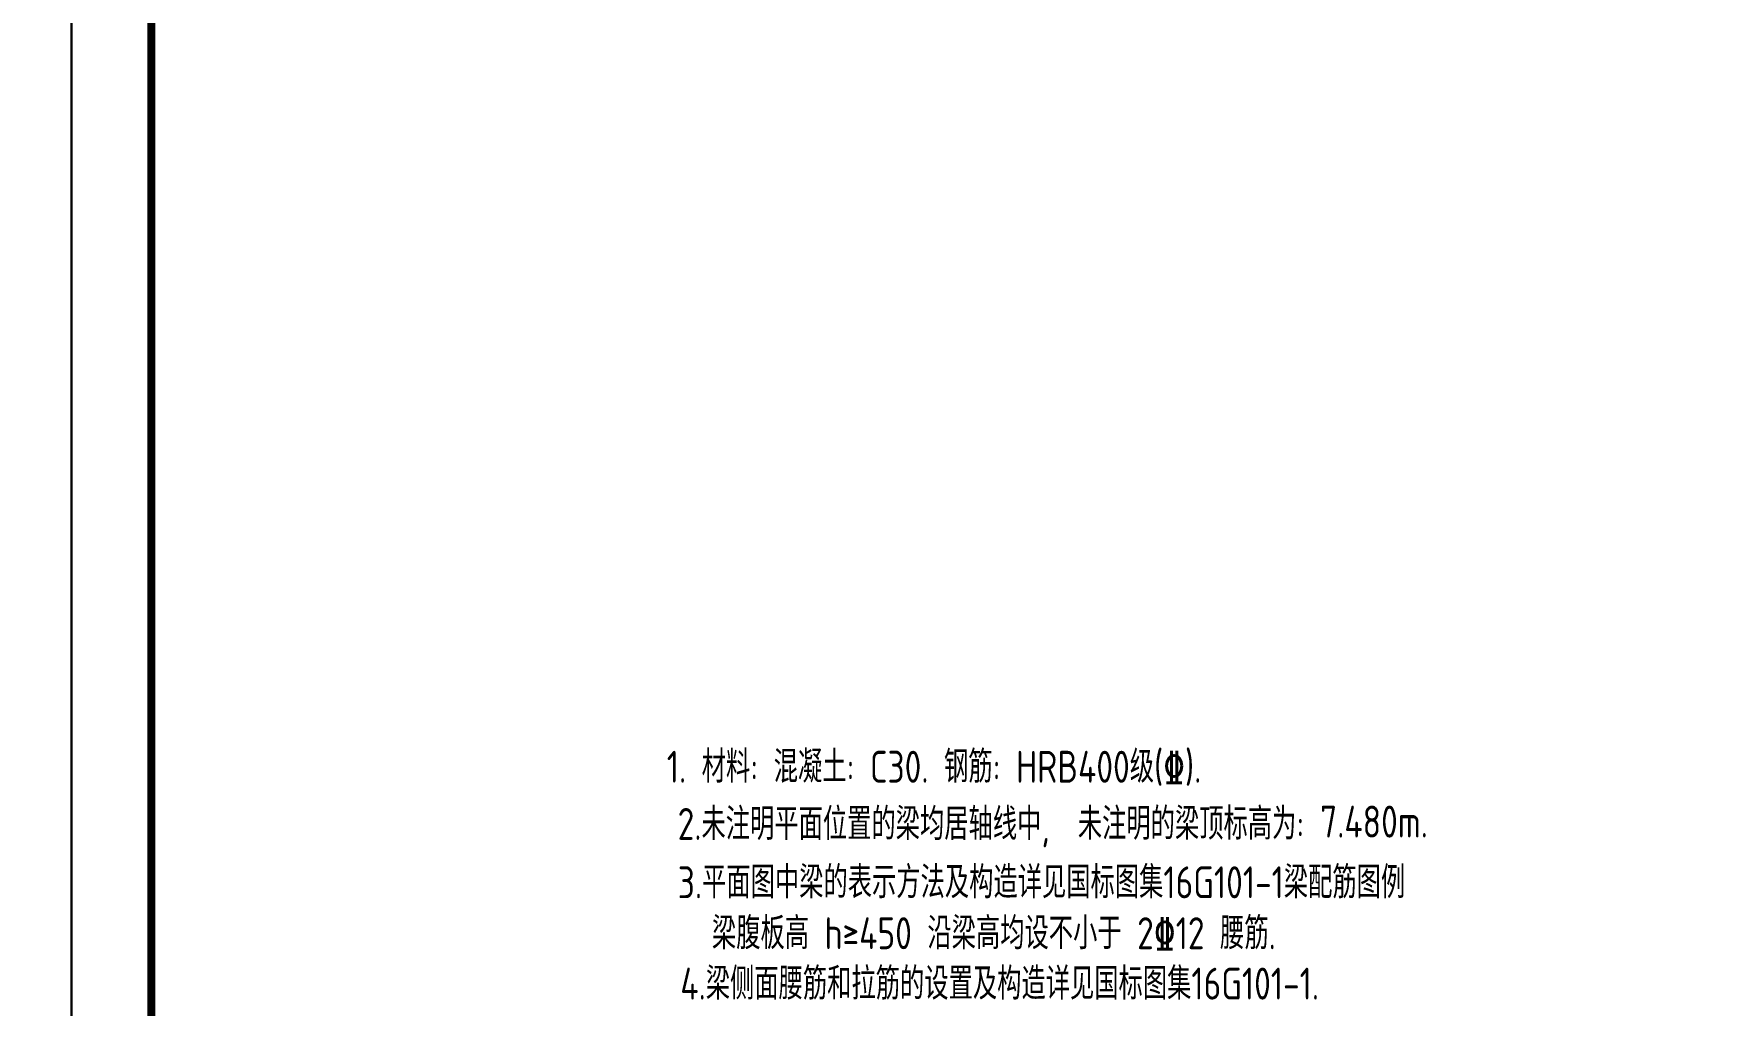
# Model space of a CAD drawing. Extents: x 2506385 to 2810062, y -487803 to -193521.
# Drawn here: x 2683587 to 2704512, y -437381 to -425201 of the extents above; entities that cross this region are included whole.
import ezdxf

# ---------------------------------------------------------------- set-up
doc = ezdxf.new("R2010")
doc.units = 0
doc.header["$LTSCALE"] = 1000
doc.header["$MEASUREMENT"] = 0
doc.layers.add('PUB_TEXT', color=7, linetype='Continuous')
doc.layers.add('PUB_TITLE', color=4, linetype='Continuous')
doc.styles.add('TSSD_DIMENSION', font='tssdeng.shx', dxfattribs={"width": 0.8, "bigfont": 'tssdchn.shx'})

msp = doc.modelspace()

# ---------------------------------------------------------------- linework, layer by layer
at = {"layer": 'PUB_TITLE', "linetype": 'ByBlock'}
for points in [[(2642061.7, -375738.7), (2642061.7, -450038.7), (2684061.7, -450038.7), (2684061.7, -375738.7)], [(2684061.7, -375738.7), (2684061.7, -450038.7), (2726061.7, -450038.7), (2726061.7, -375738.7)]]:
    msp.add_lwpolyline(points, close=True, dxfattribs=at)
at = {"layer": 'PUB_TITLE', "linetype": 'ByBlock', "const_width": 100}
msp.add_lwpolyline([(2685061.7, -378238.7), (2685061.7, -449038.7), (2725061.7, -449038.7), (2725061.7, -378238.7)], close=True, dxfattribs=at)

# ---------------------------------------------------------------- texts
at = {"layer": 'PUB_TEXT', "style": 'TSSD_DIMENSION', "width": 0.8}
for s, p in [('1. 材料: 混凝土: C30. 钢筋: HRB400级(%%132).', (2691517.3, -434588.6)), ('2.未注明平面位置的梁均居轴线中,', (2691653.4, -435305.8)), ('未注明的梁顶标高为:', (2696664.2, -435303.2)), ('7.480m.', (2699697.8, -435276)), ('3.平面图中梁的表示方法及构造详见国标图集16G101-1梁配筋图例', (2691654.4, -436036.5)), ('梁腹板高 h≥450 沿梁高均设不小于 2%%13212 腰筋.', (2692082.3, -436674.6)), ('4.梁侧面腰筋和拉筋的设置及构造详见国标图集16G101-1.', (2691686.4, -437305.7))]:
    msp.add_text(s, height=400, dxfattribs=at).set_placement(p)

doc.saveas('drawing.dxf')
